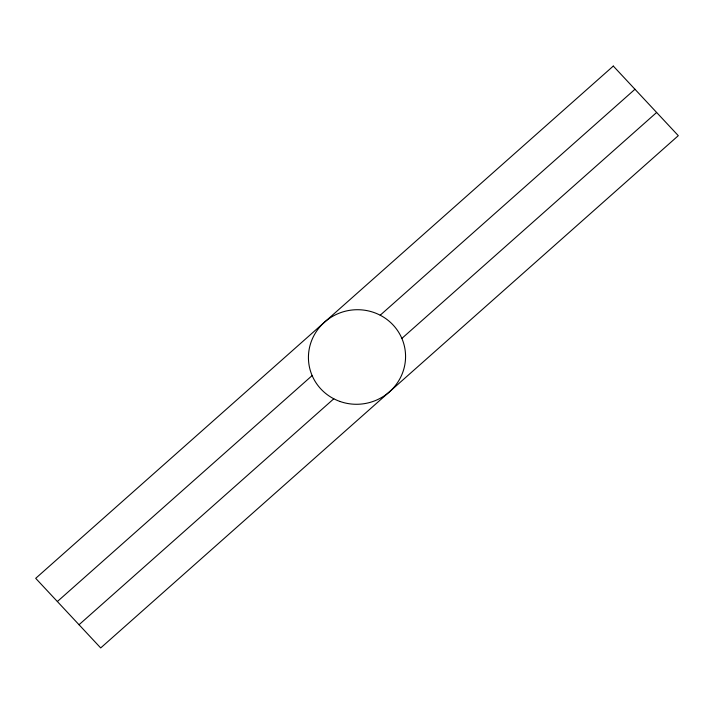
<?xml version="1.0" encoding="UTF-8"?>
<svg xmlns="http://www.w3.org/2000/svg" width="714" height="714" viewBox="0 0 714 714"><rect width="100%" height="100%" fill="white"/><g stroke="black" fill="none" stroke-linecap="round" stroke-linejoin="round"><path stroke-width="1.07" d="M57.37 601.527L312.134 375.582M380.205 315.213L634.969 89.268M79.031 624.732L333.795 398.787M401.866 338.418L656.63 112.473M613.299 66.063L35.7 578.331L100.701 647.937L678.3 135.669L613.299 66.063M339.81 401.402A48.623 47.24 -10.9 0 0 404.936 348.878A48.623 47.24 -10.9 0 0 326.253 320.711A48.623 47.24 -10.9 0 0 339.81 401.402"/></g></svg>
